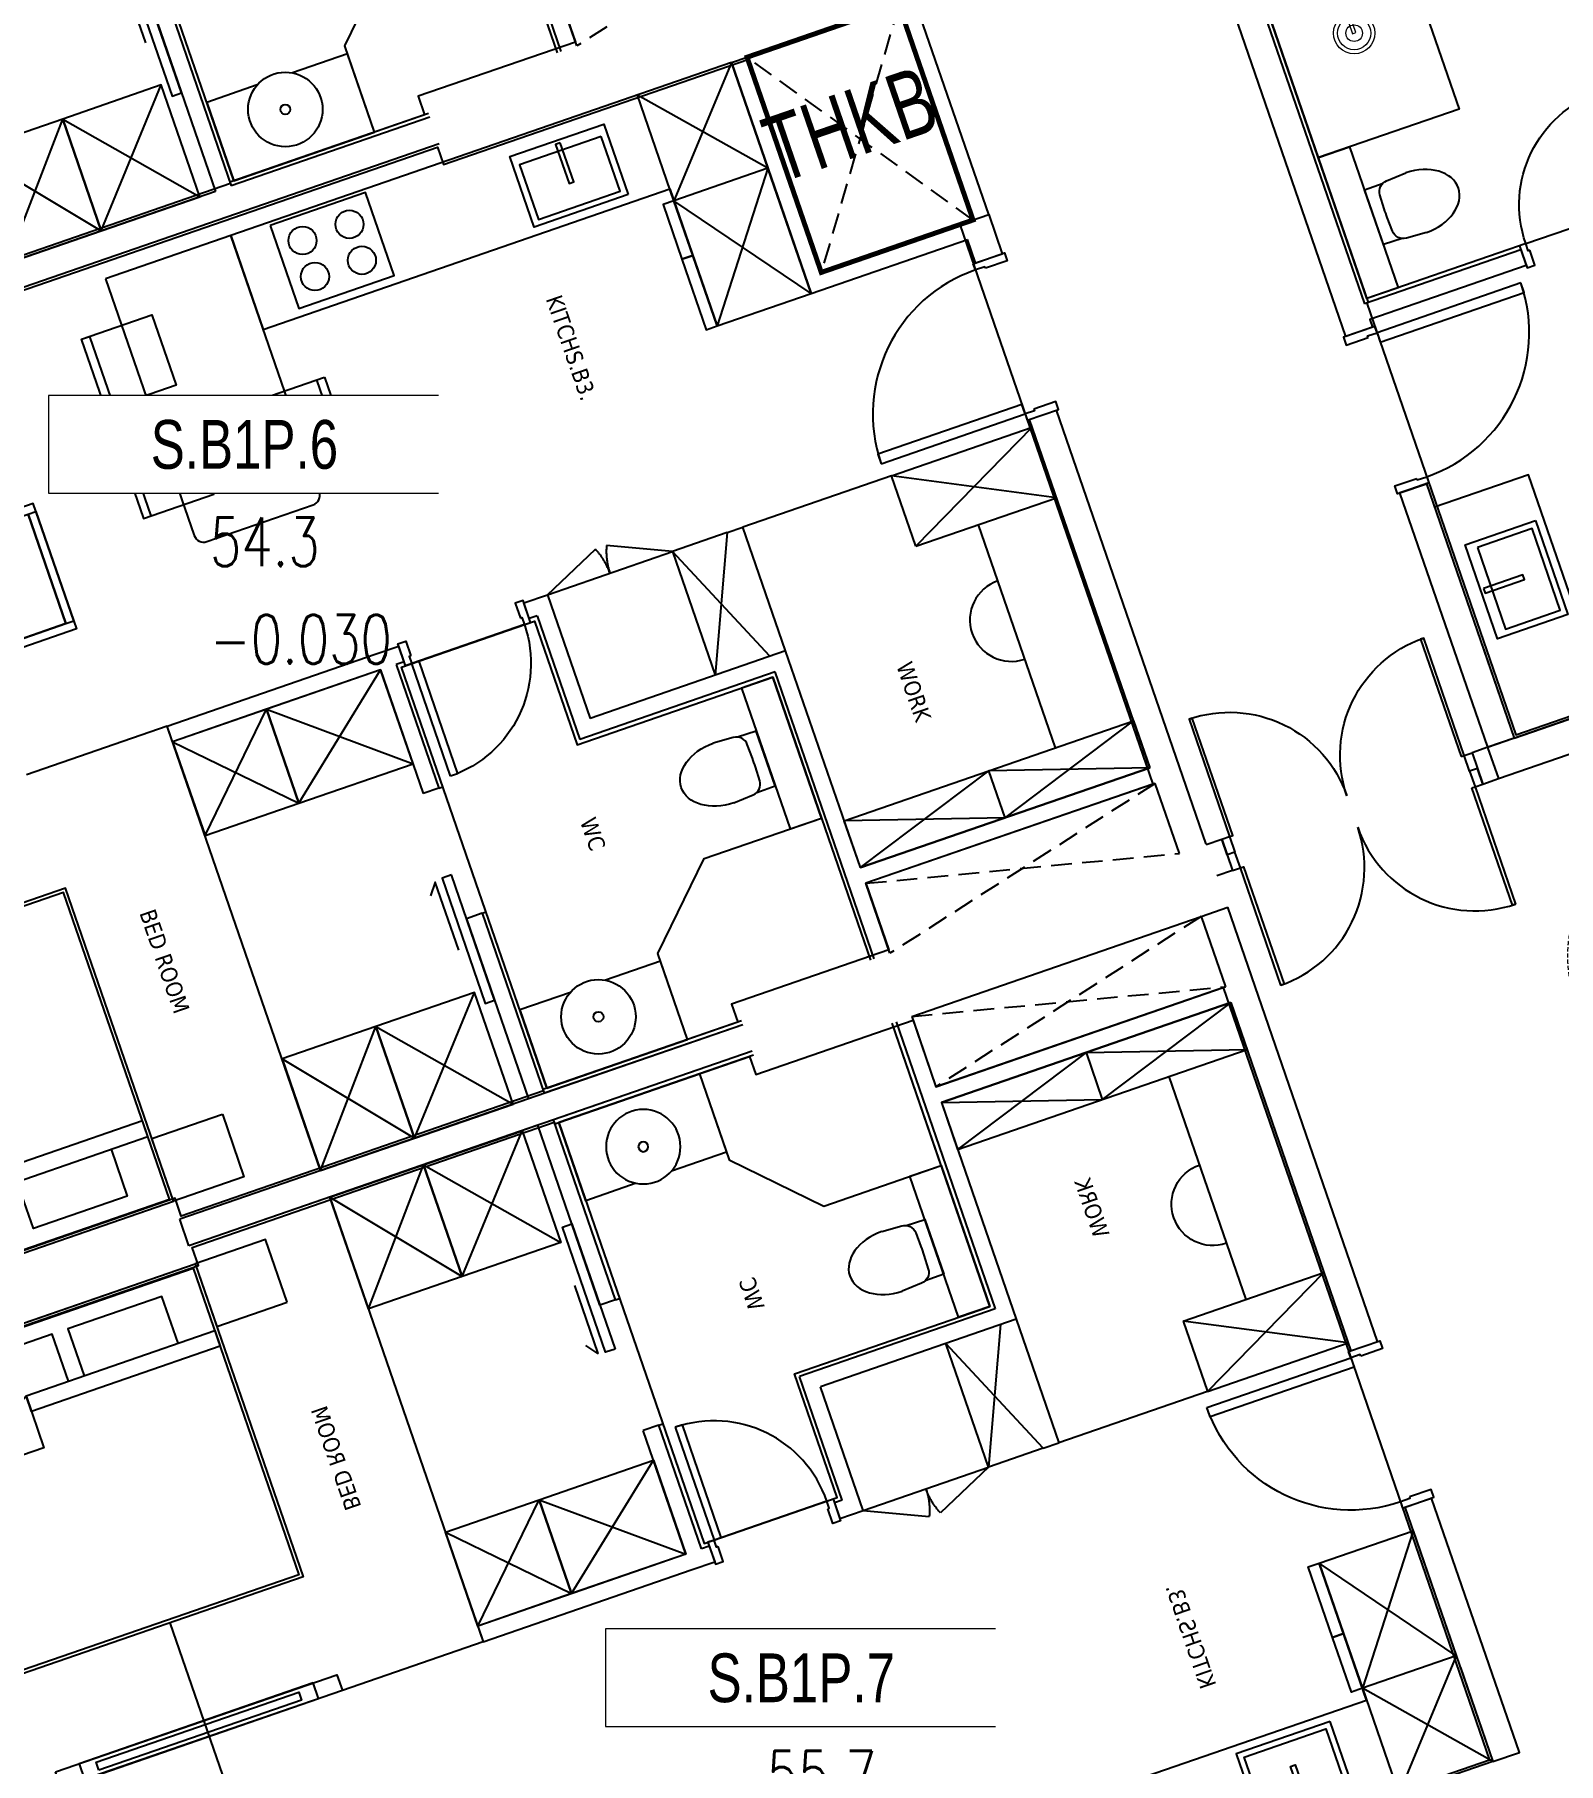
# Model space of a CAD drawing. Header units: millimetres. Extents: x -361699137 to 361252145, y -356478932 to 356523199.
# Drawn here: x 109968 to 119175, y 23251 to 33692 of the extents above; entities that cross this region are included whole.
import ezdxf
from ezdxf.enums import TextEntityAlignment as Align
from ezdxf.xclip import XClip

# ---------------------------------------------------------------- set-up
doc = ezdxf.new("R2010")
doc.units = ezdxf.units.MM
doc.header["$LTSCALE"] = 100
doc.header["$MEASUREMENT"] = 0
doc.header["$XCLIPFRAME"] = 0
doc.set_wipeout_variables(frame=1)
for name, pattern in [('220126_HDN_HBA typical plan$0$HIDDEN', [0.375, 0.25, -0.125]), ('ACAD_ISO03W100', [30, 12, -18]), ('HIDDEN', [0.375, 0.25, -0.125]), ('Xref_ST_MBDV Cot vach 30.7.2022$0$HIDDEN', [0.375, 0.25, -0.125])]:
    doc.linetypes.add(name, pattern=pattern)
for name, color, linetype in [('1VinaPVC-Text', 9, 'Continuous'), ('A-_FURN----_E-_N', 251, 'Continuous'), ('A-ANNO-ROOM', 50, 'Continuous'), ('IDEA - dim', 251, 'Continuous'), ('KT-Cua', 36, 'Continuous'), ('KT-Khuat', 9, 'HIDDEN'), ('KT-Net manh', 139, 'Continuous'), ('KT-Tuong', 1, 'Continuous'), ('Xref_ST_MBDV Cot vach 30.7.2022$0$KT-Text', 7, 'Continuous'), ('Xref_ST_MBDV Cot vach 30.7.2022$0$KT-Tuong', 1, 'Continuous')]:
    doc.layers.add(name, color=color, linetype=linetype)
for name, color, linetype, lineweight in [('A-NoiThat', 39, 'Continuous', 13), ('KT-Chuviet', 255, 'Continuous', 15), ('KT-Net thay', 7, 'Continuous', 15), ('KT-Net truc', 18, 'Continuous', 15), ('Xref_ST_MBDV Cot vach 30.7.2022$0$CUA', 37, 'Continuous', 13)]:
    doc.layers.add(name, color=color, linetype=linetype, lineweight=lineweight)
doc.layers.add('dien tich thong thuy', color=3, linetype='Continuous', plot=False)
doc.styles.add('220126_HDN_HBA typical plan$0$211210_HDN_HBA_TYPICAL PLAN CORE OPT 1$0$HBA-Text', font='GOTHIC.TTF')
doc.styles.add('font unicode ccu', font='arial.ttf')
doc.styles.add('ROMANS', font='ROMANS.SHX')
doc.styles.add('Tahoma', font='tahoma.ttf')
doc.styles.add('Xref_ST_MBDV Cot vach 30.7.2022$0$Arial', font='arial.ttf', dxfattribs={"width": 0.7})

# ---------------------------------------------------------------- blocks, each defined once
blk = doc.blocks.new('A$C1AAC5519')
at = {"layer": 'A-ANNO-ROOM', "insert": (772.955269176513, 1216.574747113511), "char_height": 600, "attachment_point": 2, "rotation": 50.44882673977027, "style": '220126_HDN_HBA typical plan$0$211210_HDN_HBA_TYPICAL PLAN CORE OPT 1$0$HBA-Text'}
blk.add_mtext_dynamic_manual_height_columns('S.B1.', width=722857412.8743668, gutter_width=9765.624999999996, heights=[0], dxfattribs=at)
blk = doc.blocks.new('A$C418F5BC8')
at = {"layer": 'A-ANNO-ROOM', "insert": (648.1133449638728, 1090.790118377889), "char_height": 600, "attachment_point": 2, "rotation": 50.44882673977027, "style": '220126_HDN_HBA typical plan$0$211210_HDN_HBA_TYPICAL PLAN CORE OPT 1$0$HBA-Text'}
blk.add_mtext_dynamic_manual_height_columns('SL-S', width=722857412.8743668, gutter_width=9765.624999999996, heights=[0], dxfattribs=at)
blk = doc.blocks.new('A$C2A6C5140')
at = {"layer": 'A-ANNO-ROOM', "insert": (731.4497625969816, 1190.0169191678, 0.0003277973379295924), "char_height": 600, "attachment_point": 2, "rotation": 50.44882673977027, "style": '220126_HDN_HBA typical plan$0$211210_HDN_HBA_TYPICAL PLAN CORE OPT 1$0$HBA-Text'}
blk.add_mtext_dynamic_manual_height_columns('2-BR', width=722857412.8743668, gutter_width=9765.624999999996, heights=[0], dxfattribs=at)
blk = doc.blocks.new('A$C5388591E')
at = {"layer": 'A-ANNO-ROOM', "insert": (894.3001998505497, 842.1987865094561, 0.0004622000541105721), "char_height": 600, "attachment_point": 2, "rotation": 1.4064704596368105, "style": '220126_HDN_HBA typical plan$0$211210_HDN_HBA_TYPICAL PLAN CORE OPT 1$0$HBA-Text'}
blk.add_mtext_dynamic_manual_height_columns('3-BR', width=722857412.8743668, gutter_width=9765.624999999996, heights=[0], dxfattribs=at)
blk = doc.blocks.new('A$C21AF0CCA')
at = {"layer": 'A-ANNO-ROOM', "insert": (1197.56892258345, 814.6835720778872), "char_height": 600, "attachment_point": 2, "rotation": 0.10542954816276216, "style": '220126_HDN_HBA typical plan$0$211210_HDN_HBA_TYPICAL PLAN CORE OPT 1$0$HBA-Text'}
blk.add_mtext_dynamic_manual_height_columns('S.B1P.', width=722857412.8743668, gutter_width=9765.624999999996, heights=[0], dxfattribs=at)
blk = doc.blocks.new('P150')
for points in [[(-1.529999999999973, 0.1000000000000227), (-1.549999999999955, 0.1000000000000227), (-1.549999999999955, 0.8500000000000796), (-1.529999999999973, 0.8500000000000796)], [(-0.04999999999995453, 0.1000000000000227), (-0.06999999999993634, 0.1000000000000227), (-0.06999999999993634, 0.8500000000000796), (-0.04999999999995453, 0.8500000000000796)], [(-1.599999999999909, 0), (-1.549999999999955, 0), (-1.549999999999955, 0.1000000000000227), (-1.599999999999909, 0.1000000000000227)], [(-0.04999999999995453, 0), (0, 0), (0, 0.1000000000000227), (-0.04999999999995453, 0.1000000000000227)]]:
    blk.add_lwpolyline(points, close=True)
for centre, start, end in [((-1.549999999999955, 0.1000000000000227), 0, 90), ((-0.04999999999995453, 0.1000000000000227), 90, 180)]:
    blk.add_arc(centre, 0.7500000000000568, start, end)
blk = doc.blocks.new('*U167')
blk.add_line((70, 100), (70, 699.9999999999966))
for points in [[(50, 0), (50, 799.9999999999966), (90, 799.9999999999966), (90, 0)], [(50, 100), (90, 100), (90, 699.9999999999966), (50, 699.9999999999966)], [(0, -99.99999999999972), (60, -99.99999999999969), (60, -40), (50, -40), (50, 0), (0, 0)], [(899.9999999999966, -99.99999999999963), (839.9999999999966, -99.9999999999996), (839.9999999999966, -39.99999999999989), (849.9999999999966, -39.99999999999989), (849.9999999999966, 1.136868377216155e-13), (899.9999999999966, 1.421085471520195e-13)]]:
    blk.add_lwpolyline(points, close=True)
at = {"linetype": 'Xref_ST_MBDV Cot vach 30.7.2022$0$HIDDEN'}
blk.add_arc((50, 0), 799.9999999999967, 7.016709298534877e-15, 90, dxfattribs=at)
blk = doc.blocks.new('*U206')
at = {"layer": 'A-_FURN----_E-_N', "linetype": 'Continuous'}
for points in [[(-899.9999999999709, 600), (-899.9999999999709, 1000), (-1349.999999999971, 1000), (-1349.999999999971, 600)], [(-900.0000000000291, -1000), (-900.0000000000291, 1000), (900.0000000000291, 1000), (900.0000000000291, -1000)], [(-880.0000000000291, -980), (-880.0000000000291, 980), (880.0000000000291, 980), (880.0000000000291, -980)], [(1350.000000000029, 600), (1350.000000000029, 1000), (900.0000000000291, 1000), (900.0000000000291, 600)]]:
    blk.add_lwpolyline(points, close=True, dxfattribs=at)
at = {"layer": 'A-_FURN----_E-_N', "linetype": '220126_HDN_HBA typical plan$0$HIDDEN', "ltscale": 500}
blk.add_lwpolyline([(-900.0000000000291, -1000), (-900.0000000000291, 1000), (900.0000000000291, 1000), (900.0000000000291, -1000)], close=True, dxfattribs=at)
at = {"layer": 'A-_FURN----_E-_N', "linetype": 'Continuous'}
for points in [[(-54.9999999999709, 580), (-54.9999999999709, 880), (-655.605454891891, 880), (-655.605454891891, 480), (-448.1151331290312, 480)], [(645.6054548844986, 580), (645.6054548844986, 880), (45.0000000000291, 880), (45.0000000000291, 580)], [(-880.0000000000291, 248.6659454330802), (-326.2632651105232, 580), (880.0000000000291, 580), (880.0000000000291, 480), (-326.2632651105232, 480), (-326.2632651105232, 580), (-326.2632651105232, 248.6659454330802), (-880.0000000000291, 248.6659454330802)]]:
    blk.add_lwpolyline(points, dxfattribs=at)
blk = doc.blocks.new('*U205')
at = {"ltscale": 5}
for points in [[(-300, -450), (300, -450), (300, 0), (-300, 0)], [(-261, -65), (261, -65), (261, -415), (-261, -415)], [(-15, -20), (15, -20), (15, -270), (-15, -270)]]:
    blk.add_lwpolyline(points, close=True, dxfattribs=at)
blk = doc.blocks.new('220126_HDN_HBA typical plan$0$210902_YS plan 330pm ver13$0$TOTO-WC-CW822J')
at = {"color": 0}
blk.add_lwpolyline([(-177.2072506700642, -119.1915361834399), (-175, 0), (175, 0), (177.2072506700642, -119.1915361836145)], dxfattribs=at)
blk.add_lwpolyline([(-190, -270), (-183.3947591906181, -144.5004246227618, -0.3908696114996718), (-115.4352058441145, -78.20653349565691), (-27.76706723973621, -75.77130742336158, -0.01388621073825284), (27.76706724101678, -75.77130742336158), (115.4352058439981, -78.20653349565691, -0.3908696114996718), (183.3947591905016, -144.5004246227618), (190, -270)], format="xyb", dxfattribs=at)
blk.add_ellipse((0, -270), major_axis=(0, -270), ratio=0.7037037037037037, start_param=4.71238898038469, end_param=7.853981633974483, dxfattribs=at)
blk = doc.blocks.new('d800')
blk.add_line((760, 70), (40, 70))
for points in [[(40, 790), (40, 70), (85, 70), (85, 790)], [(50, 25), (40, 25), (40, 70), (0, 70), (0, -70), (50, -70)], [(750, 25), (760, 25), (760, 70), (800, 70), (800, -70), (750, -70)]]:
    blk.add_lwpolyline(points, close=True)
blk.add_arc((40, 70), 720, 0, 90)
blk = doc.blocks.new('16')
at = {"layer": 'A-_FURN----_E-_N', "linetype": 'Continuous'}
for points in [[(4575.000000000924, 769.9999999933061), (4575.000000000909, 839.9999999928259), (4125.000000000917, 839.9999999932988), (4125.000000000924, 769.9999999933061)], [(4925.000000000917, 769.9999999928259), (4925.000000002779, 839.9999999933061), (4575.000000000909, 839.9999999928259), (4575.000000000924, 769.9999999933061)], [(4925.000000000924, 169.9999999937427), (4925.000000000917, 769.9999999928259), (4125.000000000924, 769.9999999933061), (4124.999999999054, 169.9999999937718)]]:
    blk.add_lwpolyline(points, close=True, dxfattribs=at)
at = {"layer": 'IDEA - dim'}
for p, q in [((1234.999999997184, 4269.999999994237), (1234.999999999061, 4244.999999994223)), ((2035.000000000917, 4269.999999993306), (2034.999999999054, 4244.999999993306)), ((2925.000000000924, 2119.999999993772), (2925.000000000909, 2469.999999994252)), ((2925.000000002787, 2119.999999993306), (2925.000000002772, 2019.999999998887)), ((199.9999999990396, 2019.999999994703), (199.9999999990541, 169.9999999937718)), ((2134.999999995322, 2019.999999997941), (2924.99999999904, 2019.999999997977)), ((749.999999999076, 1094.999999994645), (1049.999999997191, 1094.999999994674)), ((2474.999996953629, 1070.000002757006), (2474.999996311024, 169.9999999947031)), ((2475.000000645399, 1070.000003138848), (2474.999996953629, 1069.999996944622)), ((2474.999996953629, 1070.000002757006), (2924.99999686236, 1070.000002757472)), ((2924.99999686236, 1070.000002757472), (2924.999996311009, 169.9999999937718)), ((4925.000000000917, 769.9999999928259), (5600.000000000917, 769.9999999928259)), ((1049.999999997199, 669.9999999941792), (2474.999996305429, 669.9999999947031))]:
    blk.add_line(p, q, dxfattribs=at)
for points in [[(2825.000000000902, 8399.999999994201), (2825.000000000909, 6599.999999993292), (2925.000000002779, 6599.999999993321), (2925.000000002779, 8399.999999993306)], [(2924.999999999061, 6752.499999993306), (2825.000000000909, 6752.499999993292), (2825.000000000917, 8247.499999994252), (2924.99999999904, 8247.499999993786)], [(2900.000000000909, 8147.499999993815), (2849.999999999054, 8147.49999999423), (2849.999999997191, 6852.499999993772), (2899.999999999054, 6852.499999993765)], [(84.9999999971842, 5699.99999999423), (84.99999999719148, 5099.999999993306), (799.0618495615272, 5099.999999993248), (799.0618495596646, 5699.999999994179), (84.9999999971842, 5699.99999999423)], [(2225.000000002787, 5699.999999993765), (2225.000000004642, 5099.999999993757), (2825.000000004635, 5099.999999993772), (2825.000000004642, 5699.999999993306), (2225.000000002787, 5699.999999993765)], [(85.00000000091677, 5099.999999994223), (85.00000000091677, 4469.999999994223), (799.0618495596427, 4469.999999994252), (799.0618495615272, 5099.999999993248), (84.99999999719148, 5099.999999993306)], [(2225.000000004642, 5099.999999993757), (2225.000000004649, 4369.999999993772), (2825.000000002772, 4369.999999993772), (2825.000000004635, 5099.999999993772), (2225.000000004642, 5099.999999993757)], [(1514.425174259573, 4369.999999994703), (1514.425174259559, 4429.999999994237), (714.4251742595661, 4429.999999994237), (714.4251742614433, 4369.999999994237)], [(1109.999999538966, 2144.999999993772), (2009.99999999904, 2144.999999993306), (2009.999999997191, 2344.999999994245), (1109.999999538981, 2344.99999999423)], [(749.999999997206, 169.9999999946886), (749.9999999990687, 2019.999999995169), (1049.999999997206, 2019.999999995111), (1049.999999997177, 169.9999999956417)], [(3014.999999989734, 1104.999999994689), (3014.999999989734, 184.9999999942374), (3074.999999989755, 184.9999999946449), (3074.999999991604, 1104.999999994703)], [(3024.999999989748, 124.9999999942083), (3014.999999991625, 124.9999999932552), (3014.999999989734, 184.9999999942374), (2974.999999991596, 184.9999999942302), (2974.999999991604, -15.00000000669388), (3024.999999991611, -15.00000000576983)], [(3924.999999991611, 124.9999999937572), (3934.999999991596, 124.9999999937718), (3934.999999991589, 184.9999999937572), (3974.999999991604, 184.9999999933061), (3974.999999991611, -15.00000000675209), (3924.999999989726, -15.00000000622822)]]:
    blk.add_lwpolyline(points, close=True, dxfattribs=at)
for points in [[(1071.106020013773, 4476.139892180247), (1505.596734597348, 4476.139892180727), (1436.494896420249, 4530.014263055127)], [(110.0000000001892, 3000.000000001412), (109.9999999990396, 4244.999999994267), (2800.000000002787, 4244.999999993772), (2800.000000002779, 3394.999999993262), (2009.999999999047, 3394.999999993772), (2009.99999999904, 2144.999999993306), (199.9999999990396, 2144.999999993772)], [(609.99999798926, 3922.249721603715), (609.9999979892455, 4244.999999994696), (109.9999999990396, 4244.999999994267), (109.9999999990396, 3345.000000452914), (609.99999798926, 3345.000000453379), (609.9999979911372, 3697.750278384672)], [(4999.999999999061, 169.9999999942229), (5599.999999999054, 169.9999999937572), (5600.000000000924, 3469.99999999284), (5000.000000000917, 3469.999999992848), (4999.999999999061, 769.9999999933207), (4125.000000000924, 769.9999999933061), (4124.999999999054, 169.9999999937718)], [(110.0000000001965, 2999.999999999563), (109.9999999990396, 3345.000000452914), (659.9999995389735, 3345.000000453845), (1109.999999538981, 2895.000000453845), (1109.999999538966, 2144.999999993772), (199.9999999990396, 2144.999999993772)], [(2925.000000002772, 3269.999999994237), (2925.000000002801, 2469.999999993248), (2134.999999999069, 2469.999999994237)]]:
    blk.add_lwpolyline(points, dxfattribs=at)
for radius in [225, 30]:
    blk.add_circle((414.9999979948698, 3809.999999994179), radius, dxfattribs=at)
for centre, radius, end in [((3014.999999989734, 184.9999999942374), 919.9999999999999, 90), ((1866.316215603598, 669.9999999937718), 250, 180)]:
    blk.add_arc(centre, radius, 0, end, dxfattribs=at)
at = {"layer": 'KT-Khuat', "ltscale": 5}
for p, q in [((199.9999999990541, 169.99999999375), (650.0000000009022, 2019.999999995154)), ((199.9999999990614, 2019.999999994696), (650.0000000009022, 169.9999999932625))]:
    blk.add_line(p, q, dxfattribs=at)
at = {"layer": 'KT-Net manh', "linetype": 'ACAD_ISO03W100', "ltscale": 4}
for p, q in [((4949.999999999047, 7449.999999994223), (2200.000000000917, 7449.999999993765)), ((2925.000000002779, 5699.999999993735), (2925.000000002779, 6599.999999993321)), ((84.9999999971842, 5699.99999999423), (2925.000000002779, 5699.999999993735)), ((84.9999999971842, 5699.99999999423), (799.0618495615272, 5099.999999993248)), ((799.0618495596646, 5699.999999994179), (84.99999999719148, 5099.999999993306)), ((2225.000000002787, 5699.999999993765), (2825.000000004635, 5099.999999993772)), ((2825.000000004642, 5699.999999993306), (2225.000000004642, 5099.999999993757)), ((85.00000000091677, 5099.999999994223), (799.0618495596427, 4469.999999994252)), ((799.0618495615272, 5099.999999993248), (85.00000000091677, 4469.999999994223)), ((2225.000000004642, 5099.999999993757), (2825.000000002772, 4369.999999993772)), ((2825.000000004635, 5099.999999993772), (2225.000000004649, 4369.999999993772)), ((2925.000000002772, 3269.999999994237), (3090.125302226268, 2905.673725114961)), ((2925.000000002801, 2469.999999993248), (3090.125302226254, 2834.326274870662)), ((2925.000000000924, 2119.999999993772), (2134.999999999069, 2469.999999994237)), ((2134.999999997177, 2119.999999994267), (2925.000000002801, 2469.999999993248)), ((750.0000000046493, 2019.99999999514), (1050.000000002787, 1094.999999994659)), ((750.0000000046421, 1094.999999994703), (1050.000000002779, 2019.999999995154)), ((2924.99999686236, 1070.000002757472), (2924.999996862352, 2019.999999994223)), ((750.0000000046421, 1094.999999994703), (1050.000000002779, 169.9999999956344)), ((750.0000000027721, 169.999999994674), (1050.000000002787, 1094.999999994659)), ((2474.999996309161, 170.0000000659493), (2924.999996830709, 1070.000002757472)), ((2924.999996311009, 169.9999999937718), (2474.999996953629, 1070.000002757006)), ((4925.000000000924, 169.9999999937427), (4125.000000000924, 769.9999999933061)), ((4124.999999999054, 169.9999999937718), (4925.000000000917, 769.9999999928259)), ((5599.999999999054, 169.9999999937572), (4925.000000000917, 769.9999999928259)), ((4925.000000000924, 169.9999999937427), (5600.000000000917, 769.9999999928259))]:
    blk.add_line(p, q, dxfattribs=at)
for centre, start, end in [((2925.000000002772, 3269.999999994237), 270, 294.3816820573169), ((2925.000000002801, 2469.999999993248), 65.6183179430628, 90)]:
    blk.add_arc(centre, 399.9999999999999, start, end, dxfattribs=at)
at = {"layer": 'KT-Tuong'}
for p, q in [((-84.99999999979627, 2999.999999999578), (-85.0000000095315, 6600.000226611024)), ((84.99999999048305, 6600.000226611053), (-85.0000000095315, 6600.000226611024)), ((85.00000000092405, 4369.999999994237), (84.99999999047577, 6600.000226611533)), ((1234.999999997184, 4269.999999994237), (1234.999999999047, 4369.999999994703)), ((2035.000000000917, 4269.999999993306), (2034.999999999061, 4369.999999994237)), ((85.00000000020373, 3000.00000000096), (84.99999999903957, 4269.999999993306)), ((1234.999999997184, 4269.999999994237), (84.99999999903957, 4269.999999993306)), ((2825.000000004657, 4269.999999993306), (2035.000000000917, 4269.999999993306)), ((2825.00000000649, 4219.999999993306), (2825.000000004657, 4269.999999993306)), ((2825.000000004642, 4219.999999992782), (2925.000000004642, 4219.999999993342)), ((2035.000000000917, 2119.999999994237), (2035.000000000931, 3369.999999993772)), ((2825.000000004642, 3369.999999992346), (2035.000000000931, 3369.999999993772)), ((2825.000000004642, 3369.999999992346), (2825.000000006534, 3419.999999994179)), ((2825.000000004628, 3419.999999993801), (2925.000000002779, 3419.999999994237)), ((2134.999999999076, 2019.999999997905), (2134.999999999061, 3269.999999993772)), ((200.0000000009168, 2119.999999993772), (2034.999999997191, 2119.999999993714)), ((199.9999999990396, 2019.999999994703), (650.0000000027649, 2019.999999994689)), ((650.0000000009022, 169.9999999932916), (650.0000000009022, 2019.999999995154)), ((750.000000000924, 2019.999999995634), (2134.999999999054, 2019.999999997497)), ((749.9999999990687, 2019.999999995169), (749.999999997206, 169.9999999946886)), ((199.9999999990541, 169.9999999937718), (650.0000000009168, 169.9999999937572)), ((199.9999999990541, 169.9999999937718), (199.9999999971915, 1.207808963954449e-09)), ((749.9999999990541, 169.9999999942083), (2974.999999989726, 169.9999999933061)), ((3975.000000002772, 169.9999999937718), (5599.999999999054, 169.9999999937572)), ((3975.000000000917, 169.9999999942374), (3975.000000000917, -6.228219717741013e-09)), ((2974.999999991604, -5.77711034566164e-09), (199.9999999971915, 1.688022166490555e-09))]:
    blk.add_line(p, q, dxfattribs=at)
for points in [[(2825.000000002772, 4369.999999993772), (2825.000000004642, 5699.999999993306), (2925.000000002779, 5699.999999993735), (2925.000000002779, 4369.999999993772)], [(1234.999999999047, 4369.999999994703), (85.00000000092405, 4369.999999994237)], [(2825.000000002772, 4369.999999993772), (2034.999999999061, 4369.999999994237)], [(2925.000000002779, 4369.999999993772), (2925.000000004642, 4219.999999993342)], [(2925.000000002779, 3419.999999994237), (2925.000000002772, 3269.999999994237), (2134.999999999061, 3269.999999993772)], [(749.9999999990541, 169.9999999942083), (750.0000000009095, 2019.999999995169)], [(5599.999999999054, 169.9999999937572), (5599.99999999904, -6.693881005048752e-09), (3975.000000000917, -6.228219717741013e-09)]]:
    blk.add_lwpolyline(points, dxfattribs=at)
at = {"layer": 'IDEA - dim'}
for name, p, xscale, rotation in [('*U206', (1199.999999997184, 7499.999999994703), -1.000000000000001, 90), ('d800', (2870.000000004642, 4219.999999993306), -1.000000000000001, 90), ('220126_HDN_HBA typical plan$0$210902_YS plan 330pm ver13$0$TOTO-WC-CW822J', (1559.999999768086, 2344.999999994237), -1, 180.0000000000001), ('*U205', (5500.000000000909, 1319.99999999284), -0.9999999999999992, 270)]:
    blk.add_blockref(name, p, dxfattribs=dict(at, xscale=xscale, rotation=rotation))
at = {"layer": '1VinaPVC-Text', "style": 'Tahoma'}
for s, p in [('BED ROOM', (1913.897575638846, 6228.253716057938)), ('WC', (1569.086636015803, 3531.033974953752)), ('KITCHS.B3.', (4618.395366817364, 1696.742804859154)), ('WORK', (1833.864821958945, 1417.810789069932))]:
    blk.add_text(s, height=99.99999999999999, rotation=180, dxfattribs=at).set_placement(p)
blk = doc.blocks.new('*U204')
at = {"ltscale": 5}
blk.add_lwpolyline([(305, -530), (305, -1.13686837721616e-13), (-305, 0), (-305, -530)], close=True, dxfattribs=at)
for centre in [(-150, -150), (150, -150.0000000000001), (-150, -380), (150, -380)]:
    blk.add_circle(centre, 85, dxfattribs=at)
blk = doc.blocks.new('26')
at = {"layer": 'A-_FURN----_E-_N', "linetype": 'Continuous'}
for points in [[(674.9999999981228, -1170.000000000073), (674.9999999981228, -1769.999999999156), (1474.999999998137, -1769.999999999607), (1475, -1170.000000000044)], [(674.9999999981228, -1769.999999999156), (674.9999999962747, -1839.999999999607), (1024.999999998123, -1839.999999999127), (1024.999999998137, -1769.999999999607)], [(1024.999999998137, -1769.999999999607), (1024.999999998123, -1839.999999999127), (1474.999999998145, -1839.999999999578), (1474.999999998137, -1769.999999999607)]]:
    blk.add_lwpolyline(points, close=True, dxfattribs=at)
at = {"layer": 'IDEA - dim'}
for p, q in [((-1.455191522836685e-11, -1070.000000000073), (0, -100)), ((2675.000003136694, -1070.000002763758), (2675.000003688037, -170.0000000000728)), ((3125.00000304541, -1070.000002763321), (3125.000003688037, -170.0000000010041)), ((4550.000000001863, -670.0000000005384), (3125.000003693611, -670.0000000010114)), ((3125.00000304541, -1070.000002763321), (2675.000003136694, -1070.000002763758)), ((3124.999999353648, -1070.000003145149), (3125.000003045432, -1069.999996950908)), ((4849.999999999985, -1095.000000001004), (4550.000000001848, -1095.000000001019)), ((674.9999999981228, -1769.999999999156), (-1.862645149230957e-09, -1769.99999999912)), ((3465.000000003725, -2020.000000004278), (2674.999999999985, -2020.000000004249)), ((2674.999999996267, -2119.999999999607), (2674.99999999626, -2020.00000000518)), ((2674.999999998123, -2120.000000000073), (2674.999999998137, -2470.000000000546)), ((2774.999999994412, -3369.999999998676), (2774.999999992564, -3420.000000000538)), ((3564.999999998137, -4269.999999999607), (3564.999999999985, -4244.999999999607)), ((4365.000000001863, -4270.000000000538), (4364.999999999985, -4245.000000000538))]:
    blk.add_line(p, q, dxfattribs=at)
for points in [[(1675.000000007451, -125.0000000000728), (1665.000000007436, -125.0000000000728), (1665.000000007451, -185.0000000000728), (1625.000000007451, -184.9999999995925), (1625.000000007421, 15.00000000040745), (1675.000000009313, 14.99999999990541)], [(2575.000000009299, -125.0000000005384), (2585.000000007436, -124.9999999995925), (2585.000000009313, -185.0000000005384), (2625.000000007451, -185.0000000005384), (2625.000000007436, 15.00000000037835), (2575.000000007436, 14.99999999949068)], [(2585.000000009313, -1105.000000001004), (2585.000000009313, -185.0000000005384), (2525.000000009299, -185.0000000010041), (2525.000000007436, -1105.000000001004)], [(4850.000000001863, -170.000000000975), (4850.000000000015, -2020.00000000147), (4550.000000001855, -2020.000000001448), (4550.000000001848, -170.0000000019209)], [(4490.000000460066, -2145.000000000044), (3590.000000000015, -2144.999999999607), (3590.000000001848, -2345.000000000546), (4490.000000460059, -2345.000000000524)], [(993.3708926252875, -4113.634093876055), (1443.370892627165, -4113.634093876055), (1443.370892625288, -4563.634093876521), (993.3708926252875, -4563.634093875604)], [(993.3708926252875, -4113.634093876055), (1443.370892627165, -4113.634093876055), (1443.370892625309, -4163.634093876077), (993.3708926252875, -4163.63409387607)], [(3374.999999994398, -5100.000000000058), (3374.999999994398, -4370.000000000058), (2774.999999996275, -4370.00000000008), (2774.999999994412, -5100.000000000073), (3374.999999994398, -5100.000000000058)], [(4085.574825739488, -4370.000000001004), (4085.574825739473, -4430.000000000524), (4885.574825739488, -4430.000000000531), (4885.574825737625, -4370.000000000524)], [(5514.999999998145, -5100.000000000538), (5514.999999998123, -4470.000000000538), (4800.938150439397, -4470.000000000538), (4800.938150437541, -5099.999999999593), (5515.000000001863, -5099.999999999607)], [(746.6291622593853, -5426.36590612361), (296.6291622593853, -5426.365906122679), (296.629162261248, -4976.365906123145), (746.6291622612625, -4976.36590612313)], [(993.3708926252875, -5426.365906123596), (1443.370892625288, -5426.365906123145), (1443.370892625288, -4976.365906124091), (993.3708926252875, -4976.365906123116)], [(3374.999999996275, -5700.000000000058), (3374.999999994398, -5100.000000000058), (2774.999999994412, -5100.000000000073), (2774.999999994383, -5699.999999999607), (3374.999999996275, -5700.000000000058)], [(5515.000000001848, -5700.000000000538), (5515.000000001863, -5099.999999999607), (4800.938150437541, -5099.999999999593), (4800.938150439411, -5700.000000000524), (5515.000000001848, -5700.000000000538)], [(746.6291622593853, -5426.36590612361), (296.6291622593853, -5426.365906122679), (296.6291622612625, -5376.36590612361), (746.629162261248, -5376.365906123625)], [(993.3708926252875, -5426.365906123596), (1443.370892625288, -5426.365906123145), (1443.37089262715, -5376.36590612361), (993.3708926252875, -5376.365906124069)], [(1190.677188739181, -6524.261134152373), (1190.677188739166, -6076.256100087034), (1890.677188737318, -6076.256100087034), (1890.677188739181, -6026.256100086568), (1140.677188739166, -6026.256100086102), (1140.677188739166, -6524.261134151908)], [(1890.677188737318, -6524.261134151922), (1890.677188737318, -6076.256100087034), (1190.677188739166, -6076.256100087034), (1190.677188739173, -6026.256100086553), (1940.677188739166, -6026.256100086102), (1940.677188737318, -6524.261134151908)], [(1890.677188737318, -6076.256100087034), (1890.677188739166, -6676.256100087034), (1190.677188739181, -6676.256100087034), (1190.677188739166, -6076.256100087034)]]:
    blk.add_lwpolyline(points, close=True, dxfattribs=at)
at = {"layer": 'IDEA - dim', "color": 6, "const_width": 29.99999999999999}
blk.add_lwpolyline([(0, -100), (1375, -100), (1374.999999999985, -1070.000000000058), (-1.455191522836685e-11, -1070.000000000073)], close=True, dxfattribs=at)
at = {"layer": 'IDEA - dim'}
for points in [[(1375, -100), (0, -100)], [(1474.999999999971, -1170.000000000364), (0, -1170.000000000073), (-1.891748979687691e-09, -4369.999999999141), (599.9999999981228, -4369.999999999141), (599.9999999999854, -1769.999999999593), (1474.999999998137, -1769.999999999607), (1475, -1170.000000000044)], [(5490.000006117116, -3000.000006208036), (5490, -4245.000000000538), (2799.999999996275, -4245.000000000073), (2799.999999996267, -3394.999999999622), (3589.999999999985, -3395.000000000073), (3590.000000000015, -2144.999999999607), (5397.323217466314, -2144.999999918175)], [(5490.00000611713, -3000.000006206166), (5490, -3345.0000004592), (4940.000000460073, -3345.000000460146), (4490.000000460073, -2895.000000460132), (4490.000000460066, -2145.000000000044), (5397.323217466314, -2144.999999918175)], [(2674.999999996282, -3270.000000000502), (2674.999999996275, -2469.999999999607), (3465, -2470.000000000553)], [(4990.00000200978, -3922.24972161006), (4990.00000200978, -4245.000000001004), (5490, -4245.000000000538), (5490, -3345.0000004592), (4990.00000200978, -3345.00000045968), (4990.000002007924, -3697.750278391024)], [(4528.893979985267, -4476.139892186591), (4094.403265401721, -4476.139892187042), (4163.505103578791, -4530.014263061421)]]:
    blk.add_lwpolyline(points, dxfattribs=at)
blk.add_lwpolyline([(-1.891748979687691e-09, -5169.999999999622), (1639.999999994383, -5169.999999999607, 0.414213562373095), (1699.999999994427, -5110.000000000073), (1699.99999999439, -4429.999999999141, 0.414213562373095), (1639.999999996282, -4369.999999999629), (-1.862645149230957e-09, -4369.999999999607)], format="xyb", close=True, dxfattribs=at)
for radius in [224.9999999999999, 29.99999999999999]:
    blk.add_circle((5185.000002004206, -3810.000000000524), radius, dxfattribs=at)
for centre, radius, end in [((2585.000000009313, -185.0000000005384), 919.9999999999997, 269.9999999995831), ((3733.683784395442, -670.00000000008), 249.9999999999999, 359.9999999995831)]:
    blk.add_arc(centre, radius, 179.9999999995831, end, dxfattribs=at)
at = {"layer": 'KT-Khuat', "ltscale": 5}
for p, q in [((0, -100), (1374.999999999985, -1070.000000000058)), ((1375, -100), (-1.455191522836685e-11, -1070.000000000073)), ((4949.999999998123, -169.9999999995925), (5397.323217466299, -2019.999999919077)), ((4949.999999998137, -2020.000000001455), (5397.323274049806, -169.9999999181819))]:
    blk.add_line(p, q, dxfattribs=at)
at = {"layer": 'KT-Net manh', "linetype": 'ACAD_ISO03W100', "ltscale": 4}
for p, q in [((3125.0000036899, -170.0000000722503), (2675.000003168359, -1070.000002763758)), ((2675.000003688037, -170.0000000000728), (3125.00000304541, -1070.000002763321)), ((4849.999999994412, -1095.000000000982), (4549.999999996275, -170.0000000019354)), ((4849.99999999626, -170.0000000010186), (4549.999999996289, -1095.000000001004)), ((2675.000003136694, -1070.000002763758), (2675.00000313668, -2020.000000000524)), ((4849.999999994398, -2020.00000000147), (4549.999999996289, -1095.000000001004)), ((4849.999999994412, -1095.000000000982), (4549.999999996282, -2020.000000001455)), ((0, -1170.000000000073), (674.9999999981228, -1769.999999999156)), ((674.9999999981228, -1170.000000000073), (-1.862645149230957e-09, -1769.99999999912)), ((674.9999999981228, -1170.000000000073), (1474.999999998137, -1769.999999999607)), ((1475, -1170.000000000044), (674.9999999981228, -1769.999999999156)), ((2674.999999998123, -2120.000000000073), (3465, -2470.000000000553)), ((3465.000000001848, -2120.000000000568), (2674.999999996275, -2469.999999999607)), ((2674.999999996275, -2469.999999999607), (2509.874697772786, -2834.326274877021)), ((2674.999999996282, -3270.000000000502), (2509.874697772771, -2905.673725121262)), ((3374.999999994398, -5100.000000000058), (2774.999999996275, -4370.00000000008)), ((2774.999999994412, -5100.000000000073), (3374.999999994398, -4370.000000000058)), ((5514.999999998145, -5100.000000000538), (4800.938150439397, -4470.000000000538)), ((4800.938150437541, -5099.999999999593), (5514.999999998123, -4470.000000000538)), ((3374.999999996275, -5700.000000000058), (2774.999999994412, -5100.000000000073)), ((2774.999999994383, -5699.999999999607), (3374.999999994398, -5100.000000000058)), ((5515.000000001848, -5700.000000000538), (4800.938150437541, -5099.999999999593)), ((4800.938150439411, -5700.000000000524), (5515.000000001863, -5099.999999999607)), ((2674.99999999626, -5700.000000000044), (2674.999999996275, -6599.999999999622)), ((5515.000000001848, -5700.000000000538), (2674.99999999626, -5700.000000000044))]:
    blk.add_line(p, q, dxfattribs=at)
for centre, start, end in [((2674.999999996275, -2469.999999999607), 245.6183179426831, 269.9999999995831), ((2674.999999996282, -3270.000000000502), 89.99999999958312, 114.3816820573169)]:
    blk.add_arc(centre, 399.9999999999998, start, end, dxfattribs=at)
at = {"layer": 'KT-Tuong'}
for p, q in [((2625.000000007465, -5.384208634495735e-10), (5397.323274051669, 7.389462552964687e-08)), ((1624.999999998152, -170.0000000005384), (1624.999999998137, -1.01863406598568e-10)), ((1624.999999996275, -170.0000000000728), (1474.999999999985, -170.0000000000728)), ((4850, -170.0000000005384), (2625.000000009313, -169.9999999996071)), ((4850.000000000015, -2020.00000000147), (4850.000000001863, -170.000000000975)), ((4949.999999998137, -169.9999999995925), (4949.999999998137, -2020.00000000147)), ((5397.323274049806, -169.9999999181746), (4949.999999998123, -170.0000000000728)), ((4849.999999998137, -2020.000000001935), (3465, -2020.000000003798)), ((3465, -2020.000000004264), (3465, -3270.000000000058)), ((5397.323217466314, -2019.999999919077), (4949.999999996275, -2020.000000001004)), ((5397.323217464451, -2119.999999918175), (3565.000000001848, -2120.000000000058)), ((3564.999999998137, -2120.000000000538), (3564.999999998137, -3370.000000000073)), ((5515.00000611713, -3000.000006207571), (5514.999999999985, -4269.999999999593)), ((5685.000003750451, -3000.000008806877, 9.79608882449709e-09), (5684.999993890298, -6600.000161862743, -1.594545972149397e-08)), ((2774.999999994398, -3420.000000000073), (2674.999999996275, -3420.000000000524)), ((2774.999999994412, -3369.999999998676), (3564.999999998137, -3370.000000000073)), ((2774.999999994419, -4219.999999999134), (2674.999999994398, -4219.999999999607)), ((2774.999999992549, -4219.9999999996), (2774.999999994398, -4269.999999999607)), ((2774.999999994398, -4269.999999999607), (3564.999999998137, -4269.999999999607)), ((3564.999999998137, -4269.999999999607), (3564.999999999985, -4370.000000000538)), ((4365.000000001863, -4270.000000000538), (5514.999999999985, -4269.999999999593)), ((4365.000000001863, -4270.000000000538), (4365.000000000015, -4370.00000000099)), ((5514.999999998123, -4370.000000000538), (5514.999993890306, -6600.000161397125, -1.594545972127552e-08))]:
    blk.add_line(p, q, dxfattribs=at)
for points in [[(0, -1170.000000000073), (-1.455191522836685e-11, -1070.000000000073), (1374.999999999985, -1070.000000000058), (1374.999999999985, 4.365574568510056e-11)], [(1374.999999999985, 4.365574568510056e-11), (-1.455191522836685e-11, 0)], [(1374.999999999985, 4.365574568510056e-11), (1624.999999998137, -1.01863406598568e-10)], [(-1.455191522836685e-11, -1170.000000000058), (1475, -1170.000000000044), (1474.999999999985, -170.0000000000728)], [(4850, -170.0000000005384), (4849.999999998123, -2020.000000001484)], [(2674.999999996275, -3420.000000000524), (2674.999999996282, -3270.000000000502), (3465, -3270.000000000058)], [(2674.99999999626, -4370.000000000058), (2674.999999994398, -4219.999999999607)], [(2774.999999996275, -4370.00000000008), (2774.999999994383, -5699.999999999607), (2674.99999999626, -5700.000000000044), (2674.99999999626, -4370.000000000058)], [(2774.999999996275, -4370.00000000008), (3564.999999999985, -4370.000000000538)], [(4365.000000000015, -4370.00000000099), (5514.999999998123, -4370.000000000538)]]:
    blk.add_lwpolyline(points, dxfattribs=at)
at = {"layer": 'IDEA - dim'}
for name, p, xscale, rotation in [('*U205', (99.9999999981228, -2319.999999999141), -1, 90), ('d800', (2729.999999994419, -4219.9999999996), -0.9999999999999994, 270), ('*U206', (4400.000000001848, -7500.000000001004), -0.9999999999999994, 270)]:
    blk.add_blockref(name, p, dxfattribs=dict(at, xscale=xscale, rotation=rotation))
at = {"layer": 'IDEA - dim', "xscale": -0.9999999999999998}
blk.add_blockref('220126_HDN_HBA typical plan$0$210902_YS plan 330pm ver13$0$TOTO-WC-CW822J', (4040.000000230968, -2345.000000000538), dxfattribs=at)
at = {"layer": 'IDEA - dim', "extrusion": (3.761581922631318e-37, -2.328948182566656e-37, -1), "xscale": -1.000000000000001, "zscale": -1.000000000000001, "rotation": 90}
blk.add_blockref('*U204', (-550, -3819.999999999141), dxfattribs=at)
at = {"layer": '1VinaPVC-Text', "style": 'Tahoma'}
for s, p in [('WORK', (3766.135178042547, -1417.810789076218)), ('KITCHS.B3.', (981.6046331841499, -2696.742804865426)), ('WC', (4030.913363985717, -3531.033974960061)), ('BED ROOM', (3686.102424362674, -6228.25371606421))]:
    blk.add_text(s, height=99.99999999999996, rotation=359.9999999995831, dxfattribs=at).set_placement(p)
blk = doc.blocks.new('A$C2A980E36')
at = {"ltscale": 0.5}
blk.add_lwpolyline([(-10, 0), (10, 0), (10, 400), (-10, 400)], close=True, dxfattribs=at)
blk.add_lwpolyline([(160, 60), (160, 30, -0.4142135623730916), (150, 20), (-150, 20, -0.4142135623730987), (-160, 30), (-160, 60.00000000000728, -0.414213562373095), (-150, 70.00000000000728), (150, 70, -0.4142135623730915)], format="xyb", close=True, dxfattribs=at)
for centre, radius in [((0, 400), 125), ((0, 400), 100), ((0, 400), 50), ((-85, 90.00000000000728), 20), ((85, 90), 20)]:
    blk.add_circle(centre, radius, dxfattribs=at)
blk = doc.blocks.new('18')
at = {"layer": 'IDEA - dim'}
for p, q in [((1624.999999996238, 7930.000000000004), (1624.999999996238, 8100.000000000011)), ((2774.999999144995, 7029.999996855), (2775.000002836765, 7030.000003049809)), ((2775.000002836772, 7029.999997236217), (2774.999999273517, 7029.999997236122)), ((2799.999999634871, 6929.99999824628), (2675.000003075183, 6929.999998246214)), ((2674.999999353626, 6879.999997236137), (2675.000003045388, 6880.000002287237))]:
    blk.add_line(p, q, dxfattribs=at)
for points in [[(1675.000000007414, 7975.000000000076), (1665.000000007414, 7975.000000000062), (1665.000000007392, 7915.000000000069), (1625.000000007407, 7915.000000000069), (1625.000000007414, 8115.000000000084), (1675.000000007414, 8115.000000000084)], [(2575.000000007414, 7975.000000000069), (2585.000000007407, 7975.000000000084), (2585.000000007414, 7915.000000000069), (2625.000000007414, 7915.000000000069), (2625.000000007407, 8115.000000000069), (2575.000000007414, 8115.000000000062)], [(2585.000000007407, 6994.999999999669), (2585.000000007414, 7914.999999999662), (2525.000000007407, 7914.999999999654), (2525.000000007407, 6994.999999999662)], [(2800.000001167835, 7905.000000000084), (3700.000001834655, 7905.000000000011), (3700.000001834669, 7705.000000000004), (2800.000001167842, 7705.000000000069)]]:
    blk.add_lwpolyline(points, close=True, dxfattribs=at)
blk.add_lwpolyline([(599.9999999999491, 7930.000000000011), (-3.637978807091713e-11, 7930.000000000025), (-3.637978807091713e-11, 5354.99999999996), (599.9999999999709, 5354.999999999953), (599.9999999999636, 7330.000000000011), (1474.999999998101, 7329.99999999996), (1474.999999998101, 7929.999999999967)], dxfattribs=at)
at = {"layer": 'IDEA - dim', "elevation": 5.562278967497294e-10}
blk.add_lwpolyline([(2799.996058933575, 6930.000371440528), (2799.996058913101, 7005.000370430422), (2799.996064078208, 7005.000370430465), (2799.996063081715, 7905.000373194347), (4739.996059622768, 7905.000373423838), (4739.996059622761, 7005.000372964616), (5489.996057612974, 7005.000372735023), (5489.996057612974, 6105.000373194223), (4749.996059620891, 6105.000373194238)], dxfattribs=at)
at = {"layer": 'IDEA - dim', "elevation": 3.575141225003065e-10}
blk.add_lwpolyline([(3699.996061453749, 7905.000373194252), (4739.996059622776, 7905.000373194238), (4739.996059622747, 7005.000373194223), (3699.996061453741, 7005.000373194231)], close=True, dxfattribs=at)
at = {"layer": 'IDEA - dim'}
blk.add_arc((2585.000000007414, 7914.999999999662), 919.9999999999995, 179.9999999997916, 269.9999999995831, dxfattribs=at)
at = {"layer": 'KT-Tuong'}
for p, q in [((2625.000000007414, 8100.000000000025), (4864.996059622768, 8100.000000000047)), ((2625.000000007414, 7930.000000000011), (2625.000000007414, 8100.000000000025)), ((1624.999999994368, 7930.000000000011), (-3.637978807091713e-11, 7930.000000000025)), ((4764.996059622761, 7930.000000000025), (2774.999998921347, 7930.000000000076)), ((2774.999999312648, 6929.999998246345), (2774.999998921347, 7930.000000000076))]:
    blk.add_line(p, q, dxfattribs=at)
for points in [[(-2.182787284255028e-11, 7930.000000000011), (-1.455191522836685e-11, 8100.000000000004), (1624.999999994368, 8100.000000000069), (1624.999999994368, 7930.000000000011)], [(2774.999999312648, 6929.999998246345), (2675.000003075183, 6929.999998246345), (2675.000003687994, 7930.000000000011), (2625.000000007414, 7930.000000000011)]]:
    blk.add_lwpolyline(points, dxfattribs=at)
at = {"layer": 'A-NoiThat', "rotation": 90}
blk.add_blockref('A$C2A980E36', (4739.996059622797, 7455.000372964623, -1.498457198413953e-08), dxfattribs=at)
at = {"layer": 'IDEA - dim', "xscale": -1}
blk.add_blockref('*U205', (899.9999999999418, 7829.99999999996), dxfattribs=at)
at = {"layer": 'IDEA - dim'}
blk.add_blockref('220126_HDN_HBA typical plan$0$210902_YS plan 330pm ver13$0$TOTO-WC-CW822J', (3250.000001501256, 7705.000000000047), dxfattribs=at)
at = {"layer": 'IDEA - dim', "xscale": -1, "rotation": 270}
blk.add_blockref('d800', (2729.999999634871, 6129.999998246272), dxfattribs=at)
blk = doc.blocks.new('TAG CAO DO SAN')
blk.add_wipeout([(1526701.778855525, -266095.22987594287), (1527644.6359120198, -266095.22987594287), (1527644.6359120198, -266330.944140067), (1526701.778855525, -266330.944140067)]).dxf.layer = 'KT-Net thay'
at = {"layer": 'KT-Net thay', "flags": 128}
blk.add_lwpolyline([(1526701.778855525, -266095.2298759429), (1526701.778855525, -266330.9441400666), (1527644.63591202, -266330.9441400666), (1527644.63591202, -266095.2298759429)], close=True, dxfattribs=at)
blk.add_lwpolyline([(1526701.778855525, -266330.9441400666), (1527644.63591202, -266330.9441400666)], dxfattribs=at)
at = {"layer": 'KT-Chuviet', "color": 31, "style": 'font unicode ccu', "width": 0.75}
blk.add_attdef('TÊNPHÒNG', text='', height=117.85713, dxfattribs=at).set_placement((1527175.308820772, -266213.4467624734), align=Align.MIDDLE_CENTER)

msp = doc.modelspace()

# ---------------------------------------------------------------- linework, layer by layer
at = {"layer": 'dien tich thong thuy'}
for points, elevation in [([(113752.6639033298, 37774.2966207729), (114069.2194874804, 36857.40373600127), (114832.8690409996, 34645.51780778659), (113098.3345630947, 34046.6729656418), (113236.1569792482, 33647.47484992835), (112286.1180927051, 33319.67742635086), (112324.5847337462, 33208.26005831546), (111147.7479905993, 32801.95933462588), (111151.0114500679, 32792.50683104349), (108962.7566041314, 32037.01593646792), (108924.1329114173, 32148.88820888406), (106277.4319250706, 31235.11964590648), (105431.6581114332, 33684.87580466271), (105389.233136673, 33807.7583563797), (104525.176104666, 36310.47150667566), (112385.8035087946, 39021.51698268834), (112829.635622066, 37735.97179860985), (113666.1822231215, 38024.78797589757), (113752.6639033294, 37774.29662077276)], -1.275851253766335e-05), ([(115961.1524788578, 31377.48158689508), (116724.8019903215, 29165.59564780042), (114990.267504476, 28566.75083882808), (115128.9022887978, 28165.19968094506), (114178.9256335782, 27837.22201672368), (114216.5176565623, 27728.33794476117), (113039.6809058248, 27322.03724277741), (113042.9443650786, 27312.58473925045), (110854.6894414669, 26557.0938751718), (110817.1600171148, 26665.79663053507), (108170.3968402753, 25752.20840587335), (107323.5910429831, 28204.95381863805), (107281.1660702346, 28327.83637104944), (106417.7607077357, 30828.66198174484), (109064.4616620095, 31742.43053364933), (109028.0258181941, 31847.96579884585), (112402.5699156242, 33013.02083397074), (112439.2261103988, 32906.84735963892), (114277.7381426466, 33541.59022336784), (114721.568628583, 32256.04967567849), (115558.115234985, 32544.86583748632), (115644.5969116748, 32294.37447752477), (115961.1524346757, 31377.48157164126)], -1.275851253764907e-05), ([(118229.2567529825, 24807.99127168641), (118759.5688940996, 23271.95936622727), (115545.7175114811, 22162.38319017916), (115620.7770763959, 21944.9755965866), (112785.0249943656, 20965.93749600316), (112709.9654290651, 21183.34509000254), (110063.2651529026, 20269.57677221473), (109200.080157123, 22769.76409781168), (109157.6551856854, 22892.64665067528), (108310.7874866136, 25345.57145593816), (110957.4886531788, 26259.34008115386), (110919.9586565423, 26368.04380396976), (113108.2135342152, 27123.5347057841), (113111.4769935558, 27114.08220171939), (114288.313749577, 27520.38288962207), (114325.7813041128, 27411.85933391861), (115275.7579630606, 27739.83699780623), (115414.5172129514, 27337.92533392285), (117149.0517091602, 27936.77012305107), (117912.7011968743, 25724.88416613969), (118229.2566768884, 24807.99124541508)], -1.275851253765879e-05)]:
    msp.add_lwpolyline(points, dxfattribs=dict(at, elevation=elevation))
at = {"layer": 'dien tich thong thuy', "elevation": 0.0001664421703674915}
msp.add_lwpolyline([(118865.3639209764, 35236.54534880567), (117872.8506416652, 34893.88199632309), (118076.8168504986, 34303.10049216991), (117344.2481376814, 34050.18251485884), (118026.3098551731, 32074.61288884236), (118016.8573503292, 32071.34942923908), (118917.5747150194, 29462.45081531748), (126252.3962772291, 31994.78423468663), (125333.1297246883, 34475.61789341827), (125290.3902922203, 34598.39187920054), (124443.4629524575, 37051.48943175783), (121797.1924003764, 36137.86947540501), (121759.341347862, 36246.26901611005), (118862.0991757076, 35246.00157751932)], close=True, dxfattribs=at)
at = {"layer": 'KT-Tuong', "elevation": -1.275855555024299e-05}
for points in [[(118747.9786190354, 29388.02995413538), (118653.4535839015, 29355.39536207591), (118718.7227717289, 29166.34528109404), (118813.2478068544, 29198.97987315055)], [(117046.5278981685, 28800.60727528264), (117141.0529336026, 28833.24186647272), (117206.3221196743, 28644.19178488472), (117111.7970842487, 28611.55719369745)]]:
    msp.add_lwpolyline(points, dxfattribs=at)
at = {"layer": 'Xref_ST_MBDV Cot vach 30.7.2022$0$KT-Tuong'}
for p, q in [((126404.5066928663, 32031.43194464558, -1.275855555024299e-05), (118747.437000845, 29387.84296153614, -1.275855555024299e-05)), ((118813.7894454539, 29199.16687292815, -1.275855555024299e-05), (119569.448141887, 29460.05662386658, -1.275855555024299e-05)), ((118747.437000845, 29387.84296153614, -1.275855555024299e-05), (118813.7894454539, 29199.16687292815, -1.275855555024299e-05))]:
    msp.add_line(p, q, dxfattribs=at)

# ---------------------------------------------------------------- block references
at = {"layer": 'A-ANNO-ROOM'}
for p in [(-259643.7130096142, 30107.50136767479, 5.460850030168077e-05), (-265285.2820729736, 28918.92663560377, 5.460850030168077e-05), (-245554.3968650475, 25356.81105555443, 5.460850030168077e-05), (-227992.1817903481, 24030.19494673412, 5.460832008522107e-05), (-256709.4713859697, 21832.8932062781, 5.460850030168077e-05), (-262170.0583902029, 20336.74231012515, 5.460850030168077e-05), (-227339.9751671815, 20267.82827189344, 5.460850030168077e-05), (-224467.8250259957, 15310.13736246047, 5.460832008522128e-05)]:
    msp.add_blockref('A$C21AF0CCA', p, dxfattribs=at)
at = {"layer": 'dien tich thong thuy'}
for name, p, rotation in [('A$C2A6C5140', (-231902.1761341663, 41866.69510118499, 3.214423980650787e-05), 310.9576437198666), ('A$C2A6C5140', (-223136.0769012624, 38294.90614465419, 1.895367564819208e-05), 310.9576437198666), ('A$C2A6C5140', (-179022.2876665308, 13510.42375649511, 0.000178988243818107), 310.9576437198666), ('A$C2A6C5140', (-199561.0792445699, 2742.960286576832, 0.0001030398263186841), 310.9576437198666), ('A$C2A6C5140', (-176749.4277460563, 2773.706094754736, 0.000178988243818107), 310.9576437198666), ('A$C2A6C5140', (-192735.1419570138, 2545.06827839894, 0.000178988243818107), 310.9576437198666), ('A$C418F5BC8', (-243956.3571569886, 39603.8582028097, -1.001597833679712e-05), 309.6632197063607), ('A$C418F5BC8', (-248126.4019441397, 37597.12528390926, -1.001597833679712e-05), 309.6632197063607), ('A$C418F5BC8', (-251890.361273925, 36548.61448139837, -1.001597833679712e-05), 309.6632197063607), ('A$C418F5BC8', (-255839.4329553979, 34945.01120257354, -1.001597833679712e-05), 309.6632197063607), ('A$C1AAC5519', (-240877.0889148213, 28052.61175672372, 0.0003723829774320968), 309.6566028083925), ('A$C1AAC5519', (-219521.6105350079, 27682.1615688601, 0.0005547181599990354), 309.6566028083925), ('A$C1AAC5519', (-217651.9125884596, 24627.95011466656, 0.0003723828570649432), 309.6566028083925), ('A$C1AAC5519', (-267764.0012375055, 19262.70548251106, 0.0003723828655667127), 309.6566028083925), ('A$C418F5BC8', (-223053.1163780628, 10712.6679421931, -1.001597833679712e-05), 309.6632197063607), ('A$C1AAC5519', (-213503.7868963684, 3324.648489140978, -0.3423708923741385), 309.6566028083925), ('A$C1AAC5519', (-207798.658660123, 3064.615415494518, 0.0003723828655667127), 309.6566028083925), ('A$C1AAC5519', (-184128.1584514385, 2786.454424718489, 0.0003723828655667127), 309.6566028083925)]:
    msp.add_blockref(name, p, dxfattribs=dict(at, rotation=rotation))
for p in [(-273086.0443437684, 28673.87453448355, -1.001579812033762e-05), (-220441.6689392982, 3035.191374137183, 4.458552763712727e-05)]:
    msp.add_blockref('A$C5388591E', p, dxfattribs=at)
at = {"layer": 'IDEA - dim', "extrusion": (-1.004402320099598e-09, -3.468765405122061e-10, 1), "rotation": 109.0471379537658}
msp.add_blockref('18', (126404.4444791587, 32031.6121893908, 8.578735026303303e-05), dxfattribs=at)
at = {"layer": 'IDEA - dim'}
for p, rotation in [((113392.3267655559, 39384.88158562248, -1.275884763208651e-05), 289.0471397056469), ((115284.2598025892, 33904.95945227893, -1.275884763208651e-05), 289.0471386453405)]:
    msp.add_blockref('26', p, dxfattribs=dict(at, rotation=rotation))
at = {"layer": 'IDEA - dim', "xscale": -1, "rotation": 109.047137953545}
msp.add_blockref('16', (117111.7970954258, 28611.5571963284, -1.275884763208672e-05), dxfattribs=at)
at = {"layer": 'KT-Cua', "extrusion": (5.997678262945856e-07, -5.454242176715865e-06, -0.9999999999849457), "xscale": 1000.000000000008, "yscale": 1000.000000000008, "zscale": -1000.000000000002, "rotation": 340.9528619633169}
msp.add_blockref('P150', (-117173.6875275444, 28738.71682460972, -0.08799102247962874), dxfattribs=at)
at = {"layer": 'KT-Cua', "extrusion": (-2.893019003956781e-06, 4.66250149710102e-06, -0.9999999999849457), "xscale": -1000.000000000006, "yscale": 1000.000000000009, "zscale": -1000.000000000006, "rotation": 160.9528620537181}
msp.add_blockref('P150', (-117173.6875262467, 28738.71682832137, -0.2065115034848831), dxfattribs=at)
at = {"layer": 'Xref_ST_MBDV Cot vach 30.7.2022$0$CUA', "rotation": 109.0471379539809}
msp.add_blockref('*U167', (120046.6099854166, 28080.23135383448, -1.275855555024299e-05), dxfattribs=at)

# ---------------------------------------------------------------- texts
at = {"layer": 'Xref_ST_MBDV Cot vach 30.7.2022$0$KT-Text', "extrusion": (-7.74205027670849e-08, -2.601022452450711e-08, 0.9999999999999968), "style": 'Xref_ST_MBDV Cot vach 30.7.2022$0$Arial', "width": 0.7}
msp.add_text('THKB', height=400, rotation=18.99999999983976, dxfattribs=at).set_placement((114961.3192213115, 32962.35527767261, -0.009667733192926062), align=Align.CENTER)

# ---------------------------------------------------------------- next in the draw order: block references
at = {"layer": 'KT-Net truc'}
ref = msp.add_blockref('TAG CAO DO SAN', (-3706702.084726958, 696751.1526401055, -1.275826439591923e-05), dxfattribs=dict(at, xscale=2.5, yscale=2.5, zscale=2.5))
XClip(ref).set_block_clipping_path([(1526674.1636322693, -266330.9441400666), (1527644.6359120198, -266095.2298759429)])
ref.add_attrib('CAO-DO', '54.3', (111027.773622823, 30481.82804470263, -1.275826439591923e-05), dxfattribs={"layer": 'KT-Chuviet', "color": 31, "ltscale": 15, "height": 294.6428301546305, "style": 'ROMANS', "width": 0.7500000000000001})
ref.add_attrib('CAO-DO', '-0.030', (111027.773622823, 29892.54238439338, -1.275826439591923e-05), dxfattribs={"layer": 'KT-Chuviet', "color": 31, "ltscale": 15, "height": 294.6428301546305, "style": 'ROMANS', "width": 0.7500000000000001})
ref.add_attrib('TÊNPHÒNG', 'S.B1P.6', dxfattribs={"layer": 'KT-Chuviet', "color": 31, "height": 294.642825, "style": 'font unicode ccu', "width": 0.7500000000000001}).set_placement((111236.1873249742, 31217.53573392179, -1.275826439591923e-05), align=Align.MIDDLE_CENTER)
ref = msp.add_blockref('TAG CAO DO SAN', (-3703337.675454801, 689302.0629362225, -0.0001774140079539522), dxfattribs=dict(at, xscale=2.5, yscale=2.5, zscale=2.5))
XClip(ref).set_block_clipping_path([(1526674.1636322693, -266330.944140067), (1527644.6359120198, -266095.2298759429)])
ref.add_attrib('CAO-DO', '55.7', (114392.1828949802, 23032.73834081969, -0.0001774140079539522), dxfattribs={"layer": 'KT-Chuviet', "color": 31, "ltscale": 15, "height": 294.6428301546305, "style": 'ROMANS', "width": 0.7500000000000001})
ref.add_attrib('CAO-DO', '-0.030', (114392.1828949802, 22443.45268051044, -0.0001774140079539522), dxfattribs={"layer": 'KT-Chuviet', "color": 31, "ltscale": 15, "height": 294.6428301546305, "style": 'ROMANS', "width": 0.7500000000000001})
ref.add_attrib('TÊNPHÒNG', 'S.B1P.7', dxfattribs={"layer": 'KT-Chuviet', "color": 31, "height": 294.642825, "style": 'font unicode ccu', "width": 0.7500000000000001}).set_placement((114600.5965971313, 23768.44603003885, -0.0001774140079539522), align=Align.MIDDLE_CENTER)

doc.saveas('drawing.dxf')
